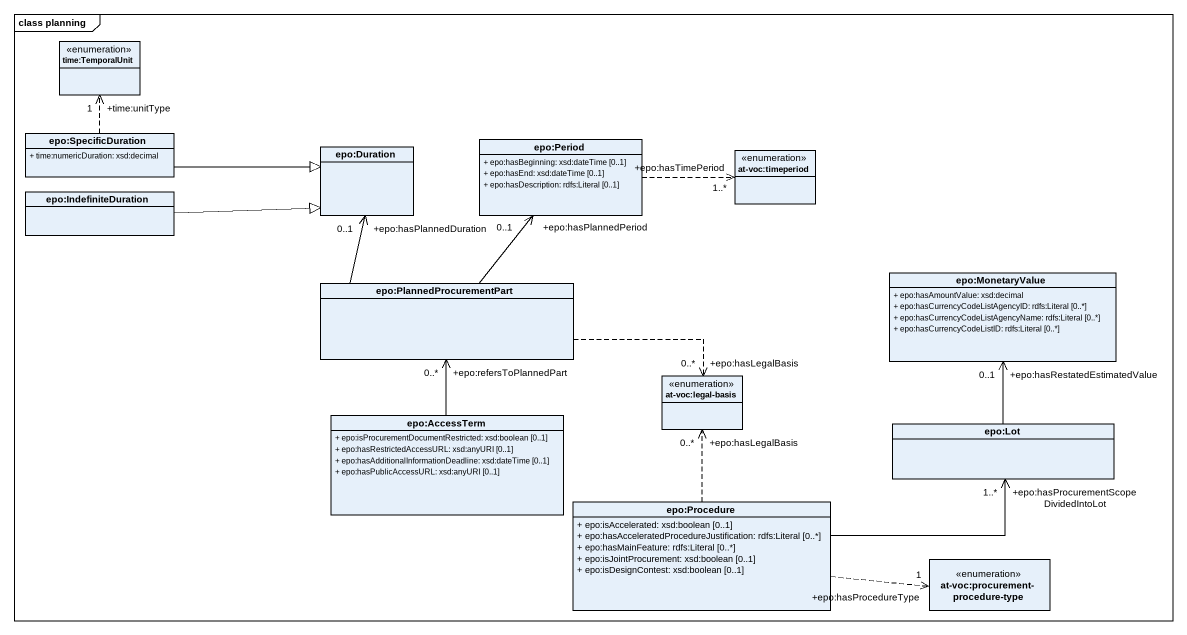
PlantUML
@startuml
mainframe class planning
hide circle
hide empty members
skinparam classAttributeIconSize 0
enum "time:TemporalUnit" as time_TemporalUnit
class "epo:SpecificDuration" as epo_SpecificDuration {
  + time:numericDuration: xsd:decimal
}
class "epo:Duration" as epo_Duration
class "epo:Period" as epo_Period {
  + epo:hasBeginning: xsd:dateTime [0..1]
  + epo:hasEnd: xsd:dateTime [0..1]
  + epo:hasDescription: rdfs:Literal [0..1]
}
enum "at-voc:timeperiod" as at_voc_timeperiod
class "epo:IndefiniteDuration" as epo_IndefiniteDuration
class "epo:MonetaryValue" as epo_MonetaryValue {
  + epo:hasAmountValue: xsd:decimal
  + epo:hasCurrencyCodeListAgencyID: rdfs:Literal [0..*]
  + epo:hasCurrencyCodeListAgencyName: rdfs:Literal [0..*]
  + epo:hasCurrencyCodeListID: rdfs:Literal [0..*]
}
class "epo:PlannedProcurementPart" as epo_PlannedProcurementPart
enum "at-voc:legal-basis" as at_voc_legal_basis
class "epo:AccessTerm" as epo_AccessTerm {
  + epo:isProcurementDocumentRestricted: xsd:boolean [0..1]
  + epo:hasRestrictedAccessURL: xsd:anyURI [0..1]
  + epo:hasAdditionalInformationDeadline: xsd:dateTime [0..1]
  + epo:hasPublicAccessURL: xsd:anyURI [0..1]
}
class "epo:Lot" as epo_Lot
class "epo:Procedure" as epo_Procedure {
  + epo:isAccelerated: xsd:boolean [0..1]
  + epo:hasAcceleratedProcedureJustification: rdfs:Literal [0..*]
  + epo:hasMainFeature: rdfs:Literal [0..*]
  + epo:isJointProcurement: xsd:boolean [0..1]
  + epo:isDesignContest: xsd:boolean [0..1]
}
enum "at-voc:procurement-procedure-type" as at_voc_procurement
epo_SpecificDuration .up.> "+time:unitType\n1" time_TemporalUnit
epo_SpecificDuration -right-|> epo_Duration
epo_Period .right.> "+epo:hasTimePeriod\n1..*" at_voc_timeperiod
epo_IndefiniteDuration -right-|> epo_Duration
epo_PlannedProcurementPart -up-> "+epo:hasPlannedDuration\n0..1" epo_Duration
epo_PlannedProcurementPart -up-> "+epo:hasPlannedPeriod\n0..1" epo_Period
epo_PlannedProcurementPart .right.> "+epo:hasLegalBasis\n0..*" at_voc_legal_basis
epo_AccessTerm -up-> "+epo:refersToPlannedPart\n0..*" epo_PlannedProcurementPart
epo_Lot -up-> "+epo:hasRestatedEstimatedValue\n0..1" epo_MonetaryValue
epo_Procedure .up.> "+epo:hasLegalBasis\n0..*" at_voc_legal_basis
epo_Procedure -right-> "+epo:hasProcurementScopeDividedIntoLot\n1..*" epo_Lot
epo_Procedure .right.> "+epo:hasProcedureType\n1" at_voc_procurement
@enduml
